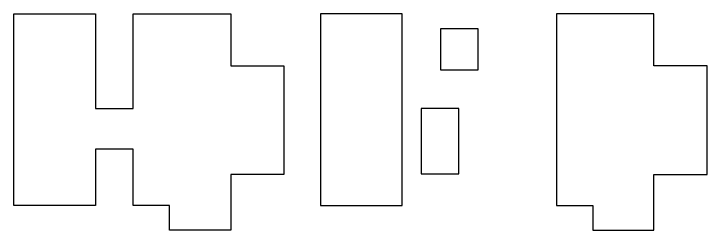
# Model space of a CAD drawing. Extents: x -194 to -47, y 46 to 98.
# Drawn here: x -103.3 to -47.2, y 60.7 to 78.2 of the extents above; entities that cross this region are included whole.
import ezdxf

# ---------------------------------------------------------------- set-up
doc = ezdxf.new("R2010")
doc.units = 0
doc.header["$MEASUREMENT"] = 0
for name, color, linetype in [('ALVENARIA', 7, 'CONTINUOUS'), ('ALVENARIA1', 44, 'CONTINUOUS'), ('JAPOR', 142, 'CONTINUOUS')]:
    doc.layers.add(name, color=color, linetype=linetype)

msp = doc.modelspace()

# ---------------------------------------------------------------- linework, layer by layer
at = {"layer": 'ALVENARIA'}
msp.add_line((-95.825, 70.533), (-95.5, 70.533), dxfattribs=at)
for points in [[(-81.475, 65.186), (-85.775, 65.186), (-85.775, 60.683), (-90.725, 60.683), (-90.725, 62.683), (-93.675, 62.683), (-93.675, 67.233), (-96.725, 67.233), (-96.725, 62.683), (-103.325, 62.683), (-103.325, 78.183), (-96.725, 78.183), (-96.725, 70.533), (-93.675, 70.533), (-93.675, 78.183), (-85.775, 78.183), (-85.775, 73.981), (-81.475, 73.981)], [(-65.757, 76.963), (-68.807, 76.963), (-68.807, 73.663), (-65.757, 73.663)]]:
    msp.add_lwpolyline(points, close=True, dxfattribs=at)
at = {"layer": 'ALVENARIA1'}
msp.add_lwpolyline([(-70.378, 70.533), (-70.378, 65.233), (-67.328, 65.233), (-67.328, 70.533)], close=True, dxfattribs=at)
at = {"layer": 'JAPOR'}
for points in [[(-71.906, 78.183), (-78.506, 78.183), (-78.506, 62.683), (-71.906, 62.683)], [(-51.528, 78.183), (-59.428, 78.183), (-59.428, 62.683), (-56.478, 62.683), (-56.478, 60.683), (-51.528, 60.683), (-51.528, 65.186), (-47.228, 65.186), (-47.228, 73.981), (-51.528, 73.981)]]:
    msp.add_lwpolyline(points, close=True, dxfattribs=at)

doc.saveas('drawing.dxf')
